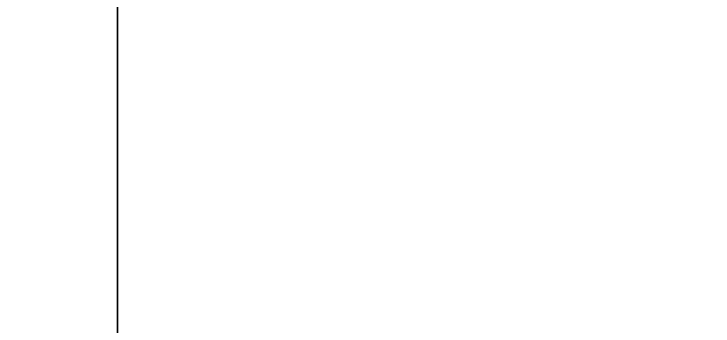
# Model space of a CAD drawing. Header units: inches. Extents: x -15.6 to 12, y -13.7 to 13.7.
# Drawn here: x 0.847 to 3.092, y 7.051 to 8.052 of the extents above; entities that cross this region are included whole.
import ezdxf

# ---------------------------------------------------------------- set-up
doc = ezdxf.new("R2010")
doc.units = ezdxf.units.IN
doc.header["$MEASUREMENT"] = 0
doc.layers.add('SEAT-BASE', color=5, linetype='Continuous')
doc.layers.add('SEAT-FABRIC', color=5, linetype='Continuous')

msp = doc.modelspace()

# ---------------------------------------------------------------- linework, layer by layer
at = {"layer": 'SEAT-BASE'}
for points in [[(1.2953, 1.5183, 6.6264), (10.7381, 8.0888, 4.1389), (10.2964, 7.8921, 4.2077), (1.1848, 1.6988, 6.5161)], [(10.7707, 7.9846, 4.1776), (10.7381, 8.0888, 4.1389), (1.2953, 1.5183, 6.6264), (1.4887, 1.3703, 6.6746)], [(10.8596, 7.8907, 4.1833), (10.7707, 7.9846, 4.1776), (1.4887, 1.3703, 6.6746), (1.581, 1.2915, 6.6862)], [(10.2964, 7.8921, 4.2077), (8.8018, 6.9268, 4.5256), (1.2838, 1.8102, 6.4477), (1.1848, 1.6988, 6.5161)], [(10.8596, 7.8907, 4.1833), (1.581, 1.2915, 6.6862), (1.7169, 1.1045, 6.6862), (10.8603, 7.8897, 4.1833)], [(1.7169, 1.1045, 6.6862), (1.7632, 0.9924, 6.6746), (10.9221, 7.7762, 4.1776), (10.8603, 7.8897, 4.1833)], [(1.7632, 0.9924, 6.6746), (1.8442, 0.7627, 6.6264), (11.0112, 7.713, 4.1389), (10.9221, 7.7762, 4.1776)], [(1.9818, 0.6018, 6.5161), (10.6876, 7.3537, 4.2077), (11.0112, 7.713, 4.1389), (1.8442, 0.7627, 6.6264)], [(0.8726, 1.0395, 4.3018), (9.7813, 7.5593, 3.2423), (9.7976, 7.4295, 3.1616), (0.9238, 1.0093, 4.1832)], [(0.8726, 1.0395, 4.3018), (1.1323, 1.3477, 5.6622), (8.0726, 6.1332, 3.9879), (9.7813, 7.5593, 3.2423)], [(1.019, 0.9459, 4.119), (0.9238, 1.0093, 4.1832), (9.7976, 7.4295, 3.1616), (9.861, 7.3166, 3.1096)], [(1.9818, 0.6018, 6.5161), (2.1183, 0.6616, 6.4477), (9.3076, 6.2305, 4.5256), (10.6876, 7.3537, 4.2077)], [(1.019, 0.9459, 4.119), (9.861, 7.3166, 3.1096), (9.9373, 7.2199, 3.0957), (1.1167, 0.8113, 4.119)], [(1.1167, 0.8113, 4.119), (9.9373, 7.2199, 3.0957), (10.0057, 7.1175, 3.1096), (1.2144, 0.6768, 4.119)], [(1.2453, 0.5667, 4.1832), (1.2144, 0.6768, 4.119), (10.0057, 7.1175, 3.1096), (10.0935, 7.0222, 3.1616)]]:
    msp.add_3dface(points, dxfattribs=at)
at = {"layer": 'SEAT-FABRIC'}
for points in [[(0.1836, -9.0499, 18.896), (1.18, -9.0498, 18.9603), (1.18, 9.0498, 18.9603), (0.1836, 9.0499, 18.896)], [(3.7764, -8.9868, 19.0193), (3.7764, 8.9868, 19.0193), (1.18, 9.0498, 18.9603), (1.18, -9.0498, 18.9603)]]:
    msp.add_3dface(points, dxfattribs=at)

doc.saveas('drawing.dxf')
